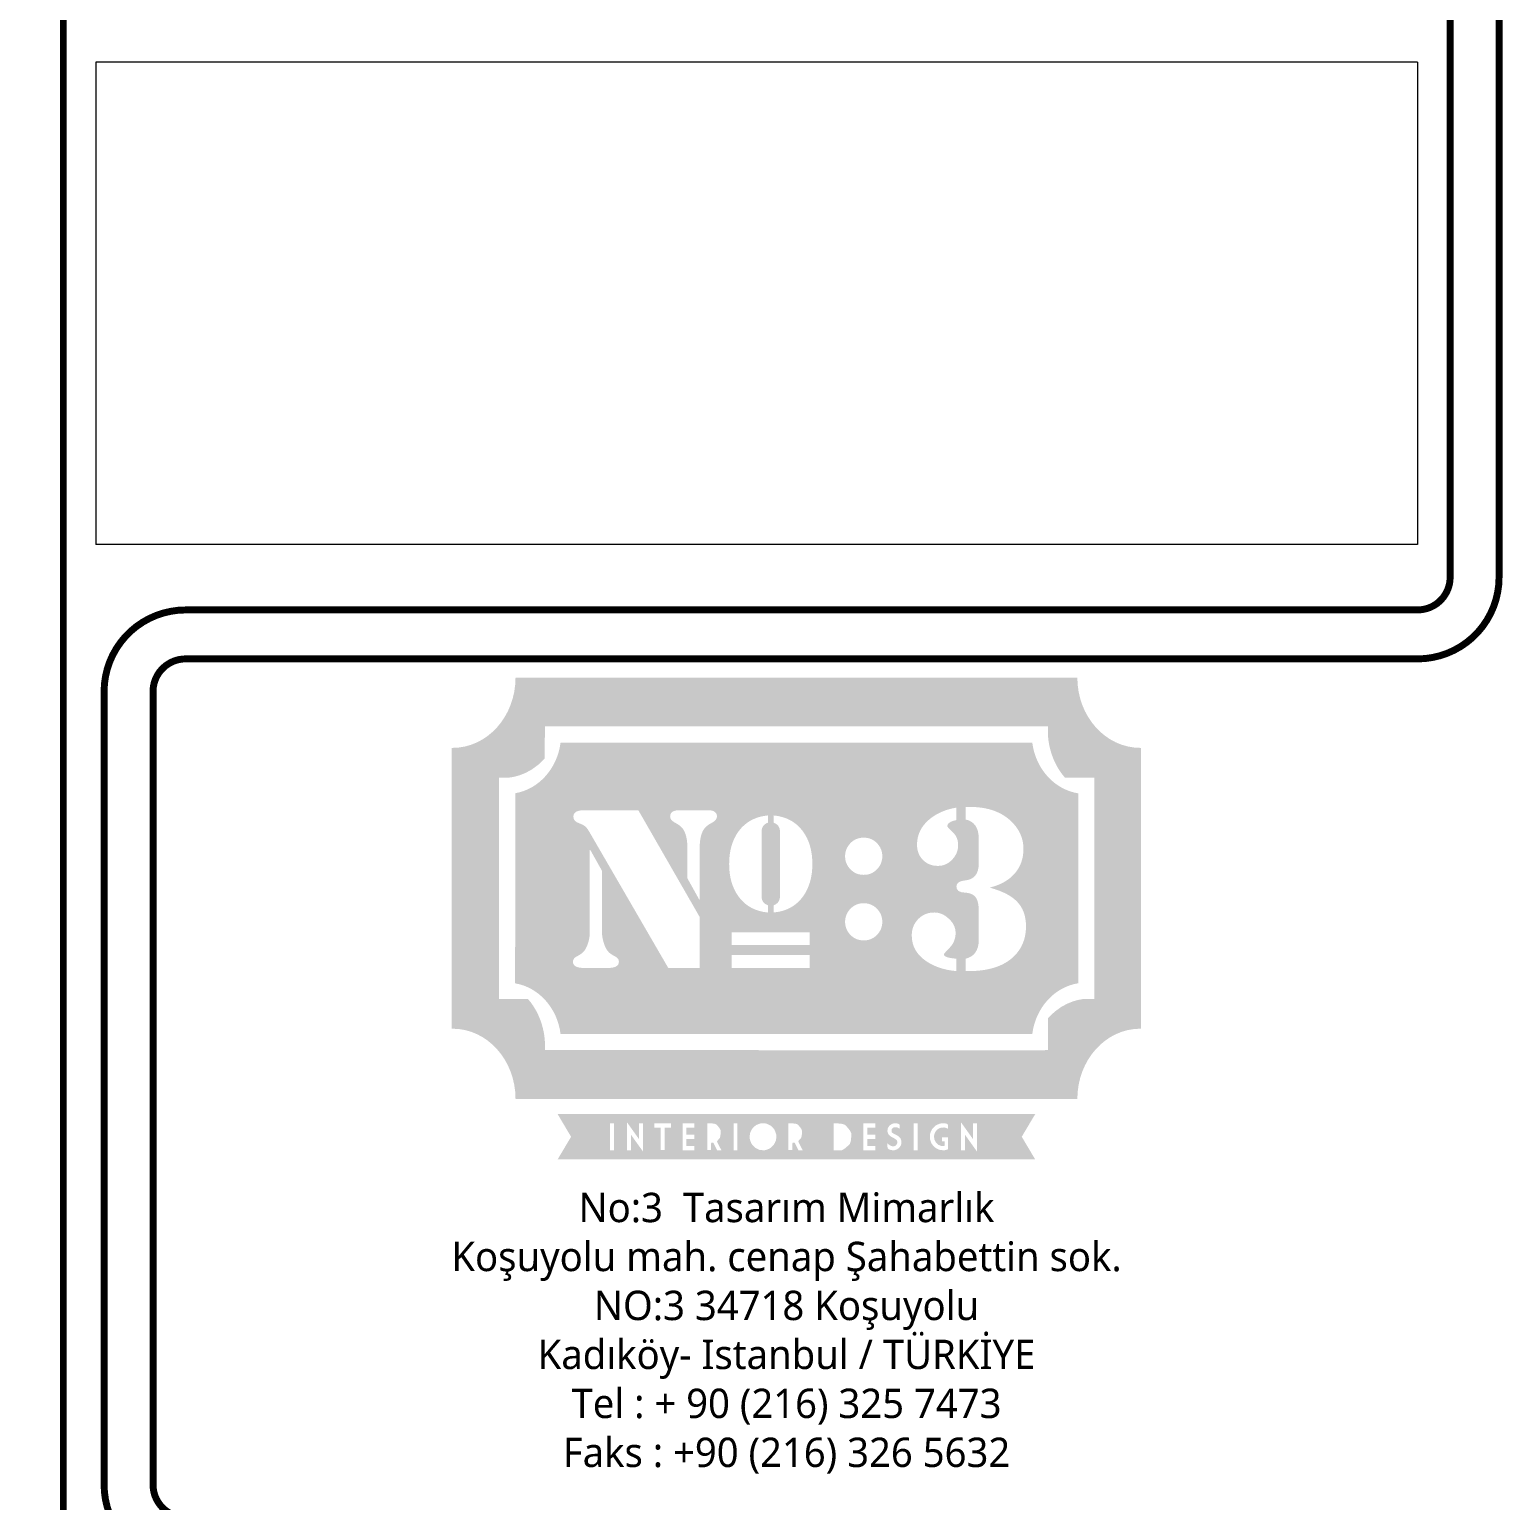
# Model space of a CAD drawing. Header units: millimetres. Extents: x 54215 to 67697, y 23496 to 56611.
# Drawn here: x 58105.5 to 58558.5, y 42384.9 to 42837.2 of the extents above; entities that cross this region are included whole.
import ezdxf

# ---------------------------------------------------------------- set-up
doc = ezdxf.new("R2010")
doc.units = ezdxf.units.MM
doc.layers.add('Layer 1', color=7, linetype='Continuous')
doc.layers.add('t_tarama', color=251, linetype='Continuous', lineweight=20)
doc.styles.get("Standard").update_dxf_attribs({"font": 'arial.ttf'})

msp = doc.modelspace()

# ---------------------------------------------------------------- hatches: boundary and pattern name
at = {"true_color": 0xe74a37}
h = msp.add_hatch(color=13, dxfattribs=at)
h.dxf.hatch_style = 1
edge = h.paths.add_edge_path()
edge.add_spline(control_points=[(58447.089, 42616.34), (58436.427, 42616.376), (58427.788, 42626.026), (58427.788, 42637.926), (58427.787, 42637.925), (58427.782, 42637.924), (58427.78, 42637.923), (58427.78, 42637.923), (58427.78, 42637.926), (58427.78, 42637.926), (58427.78, 42637.926), (58255.015, 42637.926), (58255.015, 42637.926), (58255.015, 42637.926), (58255.015, 42637.801), (58255.015, 42637.801), (58254.955, 42625.958), (58246.346, 42616.376), (58235.721, 42616.34), (58235.721, 42616.34), (58235.424, 42616.34), (58235.424, 42616.34), (58235.424, 42616.34), (58235.424, 42530.006), (58235.424, 42530.006), (58235.424, 42530.006), (58235.664, 42530.006), (58235.664, 42530.006), (58235.664, 42530.006), (58235.664, 42530.004), (58235.664, 42530.004), (58246.354, 42530.004), (58255.019, 42520.335), (58255.019, 42508.413), (58255.019, 42508.413), (58255.022, 42508.413), (58255.022, 42508.413), (58255.022, 42508.413), (58255.022, 42508.376), (58255.022, 42508.376), (58255.022, 42508.376), (58427.785, 42508.376), (58427.785, 42508.376), (58427.785, 42508.376), (58427.785, 42508.413), (58427.785, 42508.413), (58427.787, 42508.413), (58427.793, 42508.413), (58427.793, 42508.413), (58427.793, 42520.335), (58436.458, 42530.004), (58447.148, 42530.004), (58447.148, 42530.004), (58447.148, 42530.006), (58447.148, 42530.006), (58447.148, 42530.006), (58447.372, 42530.006), (58447.372, 42530.006), (58447.372, 42530.006), (58447.372, 42616.34), (58447.372, 42616.34), (58447.372, 42616.34), (58447.089, 42616.34), (58447.089, 42616.34)], knot_values=[0, 0, 0, 0, 1, 1, 1, 2, 2, 2, 3, 3, 3, 4, 4, 4, 5, 5, 5, 6, 6, 6, 7, 7, 7, 8, 8, 8, 9, 9, 9, 10, 10, 10, 11, 11, 11, 12, 12, 12, 13, 13, 13, 14, 14, 14, 15, 15, 15, 16, 16, 16, 17, 17, 17, 18, 18, 18, 19, 19, 19, 20, 20, 20, 21, 21, 21, 21], degree=3, periodic=0)
edge = h.paths.add_edge_path(flags=16)
edge.add_spline(control_points=[(58433.052, 42607.163), (58433.052, 42607.163), (58433.052, 42607.163), (58433.052, 42539.171), (58433.052, 42539.171), (58433.052, 42539.171), (58430.397, 42539.171), (58430.397, 42539.171), (58423.985, 42539.171), (58418.767, 42533.218), (58418.767, 42525.904), (58418.767, 42525.904), (58418.762, 42523.412), (58418.762, 42523.412), (58418.762, 42523.412), (58416.271, 42523.386), (58416.271, 42523.386), (58416.271, 42523.386), (58264.039, 42523.414), (58264.039, 42523.414), (58264.039, 42523.414), (58264.039, 42525.904), (58264.039, 42525.904), (58264.039, 42533.219), (58258.822, 42539.17), (58252.407, 42539.17), (58252.407, 42539.17), (58249.915, 42539.17), (58249.915, 42539.17), (58249.915, 42539.17), (58249.915, 42607.146), (58249.915, 42607.146), (58249.915, 42607.146), (58252.444, 42607.163), (58252.444, 42607.163), (58258.798, 42607.183), (58263.999, 42613.096), (58264.037, 42620.345), (58264.037, 42620.345), (58264.037, 42622.916), (58264.037, 42622.916), (58264.037, 42622.916), (58377.45, 42622.915), (58377.45, 42622.915), (58399.452, 42622.915), (58418.769, 42622.923), (58418.769, 42622.923), (58418.769, 42622.923), (58418.769, 42620.424), (58418.769, 42620.424), (58418.769, 42620.424), (58418.764, 42620.424), (58418.764, 42620.424), (58418.764, 42613.132), (58423.968, 42607.183), (58430.362, 42607.163), (58430.362, 42607.163), (58433.052, 42607.163)], knot_values=[0, 0, 0, 0, 1, 1, 1, 2, 2, 2, 3, 3, 3, 4, 4, 4, 5, 5, 5, 6, 6, 6, 7, 7, 7, 8, 8, 8, 9, 9, 9, 10, 10, 10, 11, 11, 11, 12, 12, 12, 13, 13, 13, 14, 14, 14, 15, 15, 15, 16, 16, 16, 17, 17, 17, 18, 18, 18, 19, 19, 19, 19], degree=3, periodic=0)
h = msp.add_hatch(color=13, dxfattribs=at)
h.dxf.hatch_style = 1
edge = h.paths.add_edge_path()
edge.add_spline(control_points=[(58428.071, 42573.167), (58428.071, 42587.763), (58428.071, 42602.36), (58428.071, 42602.36), (58420.749, 42603.495), (58414.944, 42609.893), (58413.937, 42617.933)], knot_values=[8, 8, 8, 8, 8.5, 8.5, 8.5, 9.5, 9.5, 9.5, 9.5], degree=3, periodic=0)
edge.add_spline(control_points=[(58413.937, 42617.933), (58413.937, 42617.933), (58268.863, 42617.933), (58268.863, 42617.933), (58267.859, 42609.969), (58262.144, 42603.615), (58254.941, 42602.393)], knot_values=[6, 6, 6, 6, 7, 7, 7, 8, 8, 8, 8], degree=3, periodic=0)
edge.add_spline(control_points=[(58254.941, 42602.393), (58254.941, 42602.393), (58254.9, 42543.947), (58254.9, 42543.947), (58262.145, 42542.745), (58267.87, 42536.386), (58268.867, 42528.395)], knot_values=[4, 4, 4, 4, 5, 5, 5, 6, 6, 6, 6], degree=3, periodic=0)
edge.add_spline(control_points=[(58268.867, 42528.395), (58268.867, 42528.395), (58413.781, 42528.369), (58413.781, 42528.369), (58413.781, 42528.369), (58413.781, 42528.369), (58413.781, 42528.369)], knot_values=[2.99999, 2.99999, 2.99999, 2.99999, 3.99999, 3.99999, 3.99999, 4, 4, 4, 4], degree=3, periodic=0)
edge.add_spline(control_points=[(58413.781, 42528.369), (58413.781, 42528.369), (58413.781, 42528.395), (58413.781, 42528.395), (58413.781, 42528.395), (58413.781, 42528.395), (58413.781, 42528.395)], knot_values=[1.99999, 1.99999, 1.99999, 1.99999, 2.99998, 2.99998, 2.99998, 2.99999, 2.99999, 2.99999, 2.99999], degree=3, periodic=0)
edge.add_spline(control_points=[(58413.781, 42528.395), (58413.781, 42528.395), (58413.94, 42528.395), (58413.94, 42528.395)], knot_values=[1.00001, 1.00001, 1.00001, 1.00001, 1.99999, 1.99999, 1.99999, 1.99999], degree=3, periodic=0)
edge.add_spline(control_points=[(58413.94, 42528.395), (58414.945, 42536.446), (58420.749, 42542.842), (58428.071, 42543.973)], knot_values=[0, 0, 0, 0, 1, 1, 1, 1], degree=3, periodic=0)
edge.add_spline(control_points=[(58428.071, 42543.973), (58428.071, 42543.973), (58428.071, 42558.57), (58428.071, 42573.167)], knot_values=[9.5, 9.5, 9.5, 9.5, 10, 10, 10, 10], degree=3, periodic=0)
edge = h.paths.add_edge_path(flags=16)
edge.add_spline(control_points=[(58358.012, 42587.042), (58359.107, 42588.176), (58360.466, 42588.737), (58362.09, 42588.737), (58363.713, 42588.737), (58365.071, 42588.176), (58366.167, 42587.042)], knot_values=[5, 5, 5, 5, 6, 6, 6, 7, 7, 7, 7], degree=3, periodic=0)
edge.add_spline(control_points=[(58366.167, 42587.042), (58367.263, 42585.915), (58367.81, 42584.573), (58367.81, 42583.015)], knot_values=[7, 7, 7, 7, 8, 8, 8, 8], degree=3, periodic=0)
edge.add_spline(control_points=[(58367.81, 42583.015), (58367.81, 42581.464), (58367.263, 42580.123), (58366.167, 42578.993)], knot_values=[0, 0, 0, 0, 1, 1, 1, 1], degree=3, periodic=0)
edge.add_spline(control_points=[(58366.167, 42578.993), (58365.071, 42577.863), (58363.713, 42577.299), (58362.09, 42577.299), (58360.466, 42577.299), (58359.107, 42577.863), (58358.012, 42578.993), (58356.918, 42580.123), (58356.368, 42581.464), (58356.368, 42583.015)], knot_values=[1, 1, 1, 1, 2, 2, 2, 3, 3, 3, 4, 4, 4, 4], degree=3, periodic=0)
edge.add_spline(control_points=[(58356.368, 42583.015), (58356.368, 42584.573), (58356.918, 42585.915), (58358.012, 42587.042)], knot_values=[4, 4, 4, 4, 5, 5, 5, 5], degree=3, periodic=0)
edge = h.paths.add_edge_path(flags=16)
edge.add_spline(control_points=[(58334.372, 42595.567), (58338.257, 42595.21), (58341.264, 42593.585), (58343.384, 42590.694)], knot_values=[5, 5, 5, 5, 6, 6, 6, 6], degree=3, periodic=0)
edge.add_spline(control_points=[(58343.384, 42590.694), (58345.332, 42588.036), (58346.304, 42584.685), (58346.304, 42580.645)], knot_values=[6, 6, 6, 6, 7, 7, 7, 7], degree=3, periodic=0)
edge.add_spline(control_points=[(58346.304, 42580.645), (58346.304, 42576.603), (58345.332, 42573.251), (58343.384, 42570.591)], knot_values=[7, 7, 7, 7, 8, 8, 8, 8], degree=3, periodic=0)
edge.add_spline(control_points=[(58343.384, 42570.591), (58341.264, 42567.7), (58338.257, 42566.078), (58334.372, 42565.718)], knot_values=[8, 8, 8, 8, 9, 9, 9, 9], degree=3, periodic=0)
edge.add_spline(control_points=[(58334.372, 42565.718), (58334.372, 42565.718), (58334.372, 42567.945), (58334.372, 42567.945)], knot_values=[0, 0, 0, 0, 1, 1, 1, 1], degree=3, periodic=0)
edge.add_spline(control_points=[(58334.372, 42567.945), (58335.676, 42568.406), (58336.328, 42569.324), (58336.328, 42570.707), (58336.328, 42570.707), (58336.328, 42590.578), (58336.328, 42590.578)], knot_values=[1, 1, 1, 1, 2, 2, 2, 3, 3, 3, 3], degree=3, periodic=0)
edge.add_spline(control_points=[(58336.328, 42590.578), (58336.328, 42591.962), (58335.676, 42592.882), (58334.372, 42593.343), (58334.372, 42593.343), (58334.372, 42595.567), (58334.372, 42595.567)], knot_values=[3, 3, 3, 3, 4, 4, 4, 5, 5, 5, 5], degree=3, periodic=0)
edge = h.paths.add_edge_path(flags=16)
edge.add_spline(control_points=[(58332.646, 42595.567), (58332.646, 42595.567), (58332.646, 42593.343), (58332.646, 42593.343)], knot_values=[0, 0, 0, 0, 1, 1, 1, 1], degree=3, periodic=0)
edge.add_spline(control_points=[(58332.646, 42593.343), (58331.34, 42592.882), (58330.689, 42591.962), (58330.689, 42590.578), (58330.689, 42590.578), (58330.689, 42570.707), (58330.689, 42570.707)], knot_values=[1, 1, 1, 1, 2, 2, 2, 3, 3, 3, 3], degree=3, periodic=0)
edge.add_spline(control_points=[(58330.689, 42570.707), (58330.689, 42569.324), (58331.34, 42568.406), (58332.646, 42567.945), (58332.646, 42567.945), (58332.646, 42565.718), (58332.646, 42565.718)], knot_values=[3, 3, 3, 3, 4, 4, 4, 5, 5, 5, 5], degree=3, periodic=0)
edge.add_spline(control_points=[(58332.646, 42565.718), (58328.755, 42566.078), (58325.751, 42567.7), (58323.628, 42570.591)], knot_values=[5, 5, 5, 5, 6, 6, 6, 6], degree=3, periodic=0)
edge.add_spline(control_points=[(58323.628, 42570.591), (58321.685, 42573.251), (58320.711, 42576.603), (58320.711, 42580.645)], knot_values=[6, 6, 6, 6, 7, 7, 7, 7], degree=3, periodic=0)
edge.add_spline(control_points=[(58320.711, 42580.645), (58320.711, 42584.685), (58321.685, 42588.036), (58323.628, 42590.694)], knot_values=[7, 7, 7, 7, 8, 8, 8, 8], degree=3, periodic=0)
edge.add_spline(control_points=[(58323.628, 42590.694), (58325.751, 42593.585), (58328.755, 42595.21), (58332.646, 42595.567)], knot_values=[8, 8, 8, 8, 9, 9, 9, 9], degree=3, periodic=0)
edge = h.paths.add_edge_path(flags=16)
edge.add_spline(control_points=[(58378.487, 42586.541), (58378.487, 42589.653), (58379.763, 42592.265), (58382.312, 42594.383)], knot_values=[8, 8, 8, 8, 9, 9, 9, 9], degree=3, periodic=0)
edge.add_spline(control_points=[(58382.312, 42594.383), (58384.56, 42596.242), (58387.301, 42597.432), (58390.543, 42597.947)], knot_values=[9, 9, 9, 9, 10, 10, 10, 10], degree=3, periodic=0)
edge.add_spline(control_points=[(58390.543, 42597.947), (58390.543, 42597.947), (58390.543, 42594.125), (58390.543, 42594.125)], knot_values=[0, 0, 0, 0, 1, 1, 1, 1], degree=3, periodic=0)
edge.add_spline(control_points=[(58390.543, 42594.125), (58388.728, 42593.776), (58387.822, 42593.151), (58387.822, 42592.243)], knot_values=[1, 1, 1, 1, 2, 2, 2, 2], degree=3, periodic=0)
edge.add_spline(control_points=[(58387.822, 42592.243), (58387.822, 42592.03), (58388.36, 42591.424), (58389.442, 42590.43)], knot_values=[2, 2, 2, 2, 3, 3, 3, 3], degree=3, periodic=0)
edge.add_spline(control_points=[(58389.442, 42590.43), (58390.566, 42589.436), (58391.129, 42588.096), (58391.129, 42586.408)], knot_values=[3, 3, 3, 3, 4, 4, 4, 4], degree=3, periodic=0)
edge.add_spline(control_points=[(58391.129, 42586.408), (58391.129, 42584.723), (58390.5, 42583.235), (58389.247, 42581.936)], knot_values=[4, 4, 4, 4, 5, 5, 5, 5], degree=3, periodic=0)
edge.add_spline(control_points=[(58389.247, 42581.936), (58388.041, 42580.684), (58386.591, 42580.056), (58384.902, 42580.056)], knot_values=[5, 5, 5, 5, 6, 6, 6, 6], degree=3, periodic=0)
edge.add_spline(control_points=[(58384.902, 42580.056), (58383.044, 42580.056), (58381.511, 42580.664), (58380.304, 42581.87)], knot_values=[6, 6, 6, 6, 7, 7, 7, 7], degree=3, periodic=0)
edge.add_spline(control_points=[(58380.304, 42581.87), (58379.093, 42583.125), (58378.487, 42584.682), (58378.487, 42586.541)], knot_values=[7, 7, 7, 7, 8, 8, 8, 8], degree=3, periodic=0)
edge = h.paths.add_edge_path(flags=16)
edge.add_spline(control_points=[(58358.012, 42566.881), (58359.107, 42568.014), (58360.466, 42568.576), (58362.09, 42568.576), (58363.713, 42568.576), (58365.071, 42568.014), (58366.167, 42566.881)], knot_values=[5, 5, 5, 5, 6, 6, 6, 7, 7, 7, 7], degree=3, periodic=0)
edge.add_spline(control_points=[(58366.167, 42566.881), (58367.263, 42565.753), (58367.81, 42564.412), (58367.81, 42562.857)], knot_values=[7, 7, 7, 7, 8, 8, 8, 8], degree=3, periodic=0)
edge.add_spline(control_points=[(58367.81, 42562.857), (58367.81, 42561.305), (58367.263, 42559.964), (58366.167, 42558.834)], knot_values=[0, 0, 0, 0, 1, 1, 1, 1], degree=3, periodic=0)
edge.add_spline(control_points=[(58366.167, 42558.834), (58365.071, 42557.707), (58363.713, 42557.141), (58362.09, 42557.141), (58360.466, 42557.141), (58359.107, 42557.707), (58358.012, 42558.834)], knot_values=[1, 1, 1, 1, 2, 2, 2, 3, 3, 3, 3], degree=3, periodic=0)
edge.add_spline(control_points=[(58358.012, 42558.834), (58356.918, 42559.964), (58356.368, 42561.305), (58356.368, 42562.857)], knot_values=[3, 3, 3, 3, 4, 4, 4, 4], degree=3, periodic=0)
edge.add_spline(control_points=[(58356.368, 42562.857), (58356.368, 42564.412), (58356.918, 42565.753), (58358.012, 42566.881)], knot_values=[4, 4, 4, 4, 5, 5, 5, 5], degree=3, periodic=0)
edge = h.paths.add_edge_path(flags=16)
edge.add_spline(control_points=[(58393.463, 42598.144), (58399.294, 42598.403), (58403.874, 42597.022), (58407.202, 42593.996)], knot_values=[16, 16, 16, 16, 17, 17, 17, 17], degree=3, periodic=0)
edge.add_spline(control_points=[(58407.202, 42593.996), (58409.883, 42591.531), (58411.221, 42588.635), (58411.221, 42585.306)], knot_values=[17, 17, 17, 17, 18, 18, 18, 18], degree=3, periodic=0)
edge.add_spline(control_points=[(58411.221, 42585.306), (58411.221, 42582.241), (58410.276, 42579.648), (58408.372, 42577.528)], knot_values=[18, 18, 18, 18, 19, 19, 19, 19], degree=3, periodic=0)
edge.add_spline(control_points=[(58408.372, 42577.528), (58406.596, 42575.584), (58404.158, 42574.222), (58401.046, 42573.444)], knot_values=[19, 19, 19, 19, 20, 20, 20, 20], degree=3, periodic=0)
edge.add_spline(control_points=[(58401.046, 42573.444), (58401.046, 42573.444), (58401.046, 42573.316), (58401.046, 42573.316)], knot_values=[0.00001, 0.00001, 0.00001, 0.00001, 1, 1, 1, 1], degree=3, periodic=0)
edge.add_spline(control_points=[(58401.046, 42573.316), (58404.76, 42572.279), (58407.462, 42570.897), (58409.147, 42569.168)], knot_values=[1, 1, 1, 1, 2, 2, 2, 2], degree=3, periodic=0)
edge.add_spline(control_points=[(58409.147, 42569.168), (58411.048, 42567.266), (58412.001, 42564.694), (58412.001, 42561.453)], knot_values=[2, 2, 2, 2, 3, 3, 3, 3], degree=3, periodic=0)
edge.add_spline(control_points=[(58412.001, 42561.453), (58412.001, 42557.739), (58410.769, 42554.667), (58408.305, 42552.25)], knot_values=[3, 3, 3, 3, 4, 4, 4, 4], degree=3, periodic=0)
edge.add_spline(control_points=[(58408.305, 42552.25), (58405.064, 42549.093), (58400.114, 42547.582), (58393.463, 42547.713), (58393.463, 42547.713), (58393.463, 42551.537), (58393.463, 42551.537)], knot_values=[4, 4, 4, 4, 5, 5, 5, 6, 6, 6, 6], degree=3, periodic=0)
edge.add_spline(control_points=[(58393.463, 42551.537), (58396.141, 42552.186), (58397.48, 42554.133), (58397.48, 42557.368), (58397.48, 42557.368), (58397.48, 42566.057), (58397.48, 42566.057)], knot_values=[6, 6, 6, 6, 7, 7, 7, 8, 8, 8, 8], degree=3, periodic=0)
edge.add_spline(control_points=[(58397.48, 42566.057), (58397.48, 42567.825), (58397.241, 42569.144), (58396.766, 42570.008)], knot_values=[8, 8, 8, 8, 9, 9, 9, 9], degree=3, periodic=0)
edge.add_spline(control_points=[(58396.766, 42570.008), (58396.162, 42571.134), (58394.974, 42571.737), (58393.205, 42571.828)], knot_values=[9, 9, 9, 9, 10, 10, 10, 10], degree=3, periodic=0)
edge.add_spline(control_points=[(58393.205, 42571.828), (58391.473, 42571.913), (58390.608, 42572.516), (58390.608, 42573.639)], knot_values=[10, 10, 10, 10, 11, 11, 11, 11], degree=3, periodic=0)
edge.add_spline(control_points=[(58390.608, 42573.639), (58390.608, 42574.763), (58391.495, 42575.413), (58393.267, 42575.584)], knot_values=[11, 11, 11, 11, 12, 12, 12, 12], degree=3, periodic=0)
edge.add_spline(control_points=[(58393.267, 42575.584), (58396.076, 42575.846), (58397.48, 42577.594), (58397.48, 42580.835), (58397.48, 42580.835), (58397.48, 42588.357), (58397.48, 42588.357)], knot_values=[12, 12, 12, 12, 13, 13, 13, 14, 14, 14, 14], degree=3, periodic=0)
edge.add_spline(control_points=[(58397.48, 42588.357), (58397.48, 42591.726), (58396.141, 42593.715), (58393.463, 42594.316), (58393.463, 42594.316), (58393.463, 42598.144), (58393.463, 42598.144)], knot_values=[14, 14, 14, 14, 15, 15, 15, 16, 16, 16, 16], degree=3, periodic=0)
edge = h.paths.add_edge_path(flags=16)
edge.add_spline(control_points=[(58316.957, 42595.224), (58316.957, 42594.534), (58316.502, 42593.931), (58315.595, 42593.411)], knot_values=[7, 7, 7, 7, 8, 8, 8, 8], degree=3, periodic=0)
edge.add_spline(control_points=[(58315.595, 42593.411), (58314.341, 42592.761), (58313.478, 42592.094), (58313.001, 42591.402)], knot_values=[8, 8, 8, 8, 9, 9, 9, 9], degree=3, periodic=0)
edge.add_spline(control_points=[(58313.001, 42591.402), (58312.093, 42590.106), (58311.638, 42588.12), (58311.638, 42585.436), (58311.638, 42585.436), (58311.638, 42583.221), (58311.638, 42580.452)], knot_values=[9, 9, 9, 9, 10, 10, 10, 10.3750225, 10.3750225, 10.3750225, 10.3750225], degree=3, periodic=0)
edge.add_spline(control_points=[(58311.638, 42580.452), (58311.638, 42577.683), (58311.638, 42574.36), (58311.638, 42572.145)], knot_values=[10.3750225, 10.3750225, 10.3750225, 10.3750225, 10.750015, 10.750015, 10.750015, 10.750015], degree=3, periodic=0)
edge.add_spline(control_points=[(58311.638, 42572.145), (58311.638, 42571.591), (58311.638, 42571.107), (58311.638, 42570.717)], knot_values=[10.750015, 10.750015, 10.750015, 10.750015, 10.8437631, 10.8437631, 10.8437631, 10.8437631], degree=3, periodic=0)
edge.add_spline(control_points=[(58311.638, 42570.717), (58311.638, 42570.328), (58311.638, 42570.034), (58311.638, 42569.861)], knot_values=[10.8437631, 10.8437631, 10.8437631, 10.8437631, 10.9375113, 10.9375113, 10.9375113, 10.9375113], degree=3, periodic=0)
edge.add_spline(control_points=[(58311.638, 42569.861), (58311.638, 42569.818), (58311.638, 42569.782), (58311.638, 42569.754)], knot_values=[10.9375113, 10.9375113, 10.9375113, 10.9375113, 10.9609483, 10.9609483, 10.9609483, 10.9609483], degree=3, periodic=0)
edge.add_spline(control_points=[(58311.638, 42569.754), (58311.638, 42569.727), (58311.638, 42569.707), (58311.638, 42569.695)], knot_values=[10.9609483, 10.9609483, 10.9609483, 10.9609483, 10.9843853, 10.9843853, 10.9843853, 10.9843853], degree=3, periodic=0)
edge.add_spline(control_points=[(58311.638, 42569.695), (58311.638, 42569.693), (58311.638, 42569.69), (58311.638, 42569.688)], knot_values=[10.9843853, 10.9843853, 10.9843853, 10.9843853, 10.9902446, 10.9902446, 10.9902446, 10.9902446], degree=3, periodic=0)
edge.add_spline(control_points=[(58311.638, 42569.688), (58311.638, 42569.687), (58311.638, 42569.685), (58311.638, 42569.685)], knot_values=[10.9902446, 10.9902446, 10.9902446, 10.9902446, 10.9961038, 10.9961038, 10.9961038, 10.9961038], degree=3, periodic=0)
edge.add_spline(control_points=[(58311.638, 42569.685), (58311.638, 42569.685), (58311.638, 42569.684), (58311.638, 42569.684)], knot_values=[10.9961038, 10.9961038, 10.9961038, 10.9961038, 10.9975686, 10.9975686, 10.9975686, 10.9975686], degree=3, periodic=0)
edge.add_spline(control_points=[(58311.638, 42569.684), (58311.638, 42569.684), (58311.638, 42569.684), (58311.638, 42569.684)], knot_values=[10.9975686, 10.9975686, 10.9975686, 10.9975686, 10.9990335, 10.9990335, 10.9990335, 10.9990335], degree=3, periodic=0)
edge.add_spline(control_points=[(58311.638, 42569.684), (58311.638, 42569.684), (58311.638, 42569.684), (58311.638, 42569.684)], knot_values=[10.9990335, 10.9990335, 10.9990335, 10.9990335, 10.9993997, 10.9993997, 10.9993997, 10.9993997], degree=3, periodic=0)
edge.add_spline(control_points=[(58311.638, 42569.684), (58311.638, 42569.684), (58311.638, 42569.684), (58311.638, 42569.684)], knot_values=[10.9993997, 10.9993997, 10.9993997, 10.9993997, 10.9997659, 10.9997659, 10.9997659, 10.9997659], degree=3, periodic=0)
edge.add_spline(control_points=[(58311.638, 42569.684), (58311.638, 42569.684), (58311.638, 42569.684), (58311.638, 42569.684), (58311.638, 42569.684), (58311.638, 42569.684), (58311.638, 42569.684)], knot_values=[10.9997659, 10.9997659, 10.9997659, 10.9997659, 11, 11, 11, 11.0048927, 11.0048927, 11.0048927, 11.0048927], degree=3, periodic=0)
edge.add_spline(control_points=[(58311.471, 42569.758), (58311.431, 42569.83), (58311.363, 42569.952), (58311.274, 42570.114)], knot_values=[12.0624887, 12.0624887, 12.0624887, 12.0624887, 12.1562369, 12.1562369, 12.1562369, 12.1562369], degree=3, periodic=0)
edge.add_spline(control_points=[(58311.274, 42570.114), (58311.184, 42570.276), (58311.072, 42570.477), (58310.944, 42570.707)], knot_values=[12.1562369, 12.1562369, 12.1562369, 12.1562369, 12.249985, 12.249985, 12.249985, 12.249985], degree=3, periodic=0)
edge.add_spline(control_points=[(58310.944, 42570.707), (58310.434, 42571.628), (58309.668, 42573.01), (58309.029, 42574.161)], knot_values=[12.249985, 12.249985, 12.249985, 12.249985, 12.6249775, 12.6249775, 12.6249775, 12.6249775], degree=3, periodic=0)
edge.add_spline(control_points=[(58309.029, 42574.161), (58308.391, 42575.313), (58307.88, 42576.234), (58307.88, 42576.234), (58307.88, 42576.234), (58307.88, 42585.436), (58307.88, 42585.436)], knot_values=[12.6249775, 12.6249775, 12.6249775, 12.6249775, 13, 13, 13, 14, 14, 14, 14], degree=3, periodic=0)
edge.add_spline(control_points=[(58307.88, 42585.436), (58307.88, 42588.12), (58307.426, 42590.106), (58306.52, 42591.402)], knot_values=[1, 1, 1, 1, 2, 2, 2, 2], degree=3, periodic=0)
edge.add_spline(control_points=[(58306.52, 42591.402), (58306.044, 42592.094), (58305.181, 42592.761), (58303.928, 42593.411)], knot_values=[2, 2, 2, 2, 3, 3, 3, 3], degree=3, periodic=0)
edge.add_spline(control_points=[(58303.928, 42593.411), (58303.018, 42593.931), (58302.565, 42594.534), (58302.565, 42595.224)], knot_values=[3, 3, 3, 3, 4, 4, 4, 4], degree=3, periodic=0)
edge.add_spline(control_points=[(58302.565, 42595.224), (58302.565, 42596.522), (58303.496, 42597.172), (58305.352, 42597.172), (58305.352, 42597.172), (58314.169, 42597.172), (58314.169, 42597.172)], knot_values=[4, 4, 4, 4, 5, 5, 5, 6, 6, 6, 6], degree=3, periodic=0)
edge.add_spline(control_points=[(58314.169, 42597.172), (58316.027, 42597.172), (58316.957, 42596.522), (58316.957, 42595.224)], knot_values=[6, 6, 6, 6, 7, 7, 7, 7], degree=3, periodic=0)
h.paths.add_polyline_path([(58345.502, 42559.658), (58345.502, 42555.716), (58321.511, 42555.716), (58321.511, 42559.658)], flags=16)
edge = h.paths.add_edge_path(flags=16)
edge.add_spline(control_points=[(58378.811, 42563.659), (58380.109, 42565.04), (58381.77, 42565.731), (58383.803, 42565.731)], knot_values=[4, 4, 4, 4, 5, 5, 5, 5], degree=3, periodic=0)
edge.add_spline(control_points=[(58383.803, 42565.731), (58385.444, 42565.731), (58386.933, 42565.083), (58388.276, 42563.79)], knot_values=[5, 5, 5, 5, 6, 6, 6, 6], degree=3, periodic=0)
edge.add_spline(control_points=[(58388.276, 42563.79), (58389.661, 42562.533), (58390.347, 42561.085), (58390.347, 42559.446)], knot_values=[6, 6, 6, 6, 7, 7, 7, 7], degree=3, periodic=0)
edge.add_spline(control_points=[(58390.347, 42559.446), (58390.347, 42557.674), (58389.744, 42556.16), (58388.535, 42554.905)], knot_values=[7, 7, 7, 7, 8, 8, 8, 8], degree=3, periodic=0)
edge.add_spline(control_points=[(58388.535, 42554.905), (58387.322, 42553.652), (58386.72, 42552.982), (58386.72, 42552.897)], knot_values=[8, 8, 8, 8, 9, 9, 9, 9], degree=3, periodic=0)
edge.add_spline(control_points=[(58386.72, 42552.897), (58386.72, 42552.164), (58387.994, 42551.708), (58390.543, 42551.537)], knot_values=[9, 9, 9, 9, 10, 10, 10, 10], degree=3, periodic=0)
edge.add_spline(control_points=[(58390.543, 42551.537), (58390.543, 42551.537), (58390.543, 42547.713), (58390.543, 42547.713)], knot_values=[0, 0, 0, 0, 1, 1, 1, 1], degree=3, periodic=0)
edge.add_spline(control_points=[(58390.543, 42547.713), (58387.003, 42548.017), (58383.952, 42549.006), (58381.405, 42550.693)], knot_values=[1, 1, 1, 1, 2, 2, 2, 2], degree=3, periodic=0)
edge.add_spline(control_points=[(58381.405, 42550.693), (58378.378, 42552.726), (58376.866, 42555.381), (58376.866, 42558.668)], knot_values=[2, 2, 2, 2, 3, 3, 3, 3], degree=3, periodic=0)
edge.add_spline(control_points=[(58376.866, 42558.668), (58376.866, 42560.658), (58377.517, 42562.317), (58378.811, 42563.659)], knot_values=[3, 3, 3, 3, 4, 4, 4, 4], degree=3, periodic=0)
h.paths.add_polyline_path([(58345.502, 42552.628), (58345.502, 42548.684), (58321.511, 42548.684), (58321.511, 42552.628)], flags=16)
edge = h.paths.add_edge_path(flags=16)
edge.add_spline(control_points=[(58302.208, 42580.77), (58306.923, 42572.57), (58311.638, 42564.369), (58311.638, 42564.369), (58311.638, 42564.369), (58311.638, 42560.448), (58311.638, 42556.527)], knot_values=[0.5, 0.5, 0.5, 0.5, 1, 1, 1, 1.5, 1.5, 1.5, 1.5], degree=3, periodic=0)
edge.add_spline(control_points=[(58311.638, 42556.527), (58311.638, 42552.605), (58311.638, 42548.684), (58311.638, 42548.684), (58311.638, 42548.684), (58309.225, 42548.684), (58306.811, 42548.684)], knot_values=[1.5, 1.5, 1.5, 1.5, 2, 2, 2, 2.5, 2.5, 2.5, 2.5], degree=3, periodic=0)
edge.add_spline(control_points=[(58306.811, 42548.684), (58304.398, 42548.684), (58301.985, 42548.684), (58301.985, 42548.684), (58301.985, 42548.684), (58278.258, 42589.585), (58278.258, 42589.585)], knot_values=[2.5, 2.5, 2.5, 2.5, 3, 3, 3, 4, 4, 4, 4], degree=3, periodic=0)
edge.add_spline(control_points=[(58278.258, 42589.585), (58277.567, 42590.797), (58277.111, 42591.512), (58276.897, 42591.726)], knot_values=[4, 4, 4, 4, 5, 5, 5, 5], degree=3, periodic=0)
edge.add_spline(control_points=[(58276.897, 42591.726), (58276.421, 42592.329), (58275.706, 42592.783), (58274.756, 42593.086)], knot_values=[5, 5, 5, 5, 6, 6, 6, 6], degree=3, periodic=0)
edge.add_spline(control_points=[(58274.756, 42593.086), (58273.46, 42593.517), (58272.809, 42594.21), (58272.809, 42595.163)], knot_values=[6, 6, 6, 6, 7, 7, 7, 7], degree=3, periodic=0)
edge.add_spline(control_points=[(58272.809, 42595.163), (58272.809, 42596.5), (58273.916, 42597.172), (58276.12, 42597.172), (58276.12, 42597.172), (58280.284, 42597.172), (58284.449, 42597.172)], knot_values=[7, 7, 7, 7, 8, 8, 8, 8.5, 8.5, 8.5, 8.5], degree=3, periodic=0)
edge.add_spline(control_points=[(58284.449, 42597.172), (58288.613, 42597.172), (58292.778, 42597.172), (58292.778, 42597.172), (58292.778, 42597.172), (58297.493, 42588.971), (58302.208, 42580.77)], knot_values=[8.5, 8.5, 8.5, 8.5, 9, 9, 9, 9.5, 9.5, 9.5, 9.5], degree=3, periodic=0)
edge = h.paths.add_edge_path(flags=16)
edge.add_spline(control_points=[(58279.812, 42581.744), (58280.719, 42580.124), (58281.626, 42578.504), (58281.626, 42578.504), (58281.626, 42578.504), (58281.626, 42558.926), (58281.626, 42558.926)], knot_values=[2.5, 2.5, 2.5, 2.5, 3, 3, 3, 4, 4, 4, 4], degree=3, periodic=0)
edge.add_spline(control_points=[(58281.626, 42558.926), (58281.931, 42556.59), (58282.536, 42554.884), (58283.442, 42553.806)], knot_values=[4, 4, 4, 4, 5, 5, 5, 5], degree=3, periodic=0)
edge.add_spline(control_points=[(58283.442, 42553.806), (58283.832, 42553.289), (58284.588, 42552.748), (58285.71, 42552.186)], knot_values=[5, 5, 5, 5, 6, 6, 6, 6], degree=3, periodic=0)
edge.add_spline(control_points=[(58285.71, 42552.186), (58286.448, 42551.797), (58286.812, 42551.252), (58286.812, 42550.566)], knot_values=[6, 6, 6, 6, 7, 7, 7, 7], degree=3, periodic=0)
edge.add_spline(control_points=[(58286.812, 42550.566), (58286.812, 42549.313), (58285.691, 42548.684), (58283.442, 42548.684), (58283.442, 42548.684), (58276.053, 42548.684), (58276.053, 42548.684)], knot_values=[7, 7, 7, 7, 8, 8, 8, 9, 9, 9, 9], degree=3, periodic=0)
edge.add_spline(control_points=[(58276.053, 42548.684), (58273.805, 42548.684), (58272.683, 42549.313), (58272.683, 42550.566)], knot_values=[9, 9, 9, 9, 10, 10, 10, 10], degree=3, periodic=0)
edge.add_spline(control_points=[(58272.683, 42550.566), (58272.683, 42551.252), (58273.051, 42551.797), (58273.784, 42552.186)], knot_values=[10, 10, 10, 10, 11, 11, 11, 11], degree=3, periodic=0)
edge.add_spline(control_points=[(58273.784, 42552.186), (58274.908, 42552.748), (58275.662, 42553.289), (58276.053, 42553.806)], knot_values=[11, 11, 11, 11, 12, 12, 12, 12], degree=3, periodic=0)
edge.add_spline(control_points=[(58276.053, 42553.806), (58276.962, 42554.884), (58277.567, 42556.59), (58277.868, 42558.926)], knot_values=[12, 12, 12, 12, 13, 13, 13, 13], degree=3, periodic=0)
edge.add_spline(control_points=[(58277.868, 42558.926), (58277.868, 42558.926), (58277.868, 42565.44), (58277.868, 42571.955)], knot_values=[0, 0, 0, 0, 0.5, 0.5, 0.5, 0.5], degree=3, periodic=0)
edge.add_spline(control_points=[(58277.868, 42571.955), (58277.868, 42578.47), (58277.868, 42584.984), (58277.868, 42584.984)], knot_values=[0.5, 0.5, 0.5, 0.5, 1, 1, 1, 1], degree=3, periodic=0)
edge.add_spline(control_points=[(58277.868, 42584.984), (58277.868, 42584.984), (58277.998, 42584.984), (58277.998, 42584.984)], knot_values=[1.00001, 1.00001, 1.00001, 1.00001, 1.99999, 1.99999, 1.99999, 1.99999], degree=3, periodic=0)
edge.add_spline(control_points=[(58277.998, 42584.984), (58277.998, 42584.984), (58277.998, 42584.984), (58277.998, 42584.984), (58277.998, 42584.984), (58278.905, 42583.364), (58279.812, 42581.744)], knot_values=[1.99999, 1.99999, 1.99999, 1.99999, 2.25, 2.25, 2.25, 2.5, 2.5, 2.5, 2.5], degree=3, periodic=0)
at = {"layer": 'Layer 1', "true_color": 0xe74a37}
h = msp.add_hatch(color=13, dxfattribs=at)
h.dxf.hatch_style = 2
h.paths.add_polyline_path([(58387.1, 42503.732), (58295.694, 42503.732), (58267.971, 42503.732), (58272.1, 42496.779), (58267.971, 42489.824), (58295.694, 42489.824), (58387.1, 42489.824), (58414.824, 42489.824), (58410.694, 42496.779), (58414.824, 42503.732)])
h.paths.add_polyline_path([(58285.297, 42492.647), (58284.087, 42492.647), (58284.087, 42500.861), (58285.297, 42500.861)])
h.paths.add_polyline_path([(58294.186, 42492.286), (58290.499, 42497.44), (58290.499, 42492.647), (58289.29, 42492.647), (58289.29, 42501.241), (58292.977, 42496.074), (58292.977, 42500.906), (58294.186, 42500.906)])
h.paths.add_polyline_path([(58302.87, 42499.611), (58300.883, 42499.611), (58300.883, 42492.693), (58299.673, 42492.693), (58299.673, 42499.611), (58297.687, 42499.611), (58297.687, 42500.906), (58302.87, 42500.906)])
h.paths.add_polyline_path([(58310.052, 42499.611), (58307.585, 42499.611), (58307.585, 42497.379), (58310.052, 42497.379), (58310.052, 42496.129), (58307.585, 42496.129), (58307.585, 42493.898), (58310.052, 42493.898), (58310.052, 42492.647), (58306.37, 42492.647), (58306.37, 42500.861), (58310.052, 42500.861)])
edge = h.paths.add_edge_path()
edge.add_spline(control_points=[(58317.834, 42496.381), (58317.834, 42496.381), (58317.834, 42496.381), (58317.305, 42495.799), (58317.171, 42495.655), (58317.034, 42495.528), (58316.889, 42495.421), (58316.889, 42495.421), (58318.331, 42492.636), (58318.331, 42492.636), (58318.331, 42492.636), (58317.035, 42492.636), (58317.035, 42492.636), (58317.035, 42492.636), (58315.838, 42494.969), (58315.838, 42494.969), (58315.688, 42494.943), (58315.538, 42494.93), (58315.383, 42494.93), (58315.312, 42494.93), (58315.241, 42494.934), (58315.167, 42494.94), (58315.167, 42494.94), (58315.167, 42492.659), (58315.167, 42492.659), (58315.167, 42492.659), (58313.959, 42492.659), (58313.959, 42492.659), (58313.959, 42492.659), (58313.959, 42500.872), (58313.959, 42500.872), (58313.959, 42500.872), (58315.167, 42500.872), (58315.167, 42500.872), (58315.167, 42500.872), (58315.167, 42500.867), (58315.167, 42500.867), (58315.241, 42500.871), (58315.312, 42500.872), (58315.383, 42500.872), (58316.134, 42500.872), (58316.776, 42500.582), (58317.305, 42500.002), (58317.834, 42499.421), (58318.098, 42498.722), (58318.098, 42497.905), (58318.098, 42497.083), (58317.834, 42496.381)], knot_values=[0, 0, 0, 0, 0.00005, 0.0001, 1, 1, 1, 2, 2, 2, 3, 3, 3, 4, 4, 4, 5, 5, 5, 6, 6, 6, 7, 7, 7, 8, 8, 8, 9, 9, 9, 10, 10, 10, 11, 11, 11, 12, 12, 12, 13, 13, 13, 14, 14, 14, 15, 15, 15, 15], degree=3, periodic=0)
h.paths.add_polyline_path([(58323.268, 42492.647), (58322.058, 42492.647), (58322.058, 42500.906), (58323.268, 42500.906)])
edge = h.paths.add_edge_path()
edge.add_spline(control_points=[(58333.638, 42500.084), (58333.638, 42500.084), (58333.638, 42500.084), (58334.007, 42499.713), (58334.379, 42499.34), (58334.67, 42498.901), (58334.885, 42498.393), (58335.099, 42497.884), (58335.207, 42497.345), (58335.207, 42496.776), (58335.207, 42496.204), (58335.099, 42495.667), (58334.885, 42495.168), (58334.67, 42494.667), (58334.379, 42494.23), (58334.007, 42493.859), (58333.638, 42493.487), (58333.204, 42493.192), (58332.712, 42492.975), (58332.219, 42492.756), (58331.689, 42492.647), (58331.125, 42492.647), (58330.556, 42492.647), (58330.025, 42492.756), (58329.533, 42492.975), (58329.04, 42493.192), (58328.607, 42493.487), (58328.237, 42493.859), (58327.866, 42494.23), (58327.574, 42494.667), (58327.36, 42495.168), (58327.146, 42495.667), (58327.039, 42496.204), (58327.039, 42496.776), (58327.039, 42497.345), (58327.146, 42497.884), (58327.36, 42498.393), (58327.574, 42498.901), (58327.866, 42499.34), (58328.237, 42499.713), (58328.607, 42500.084), (58329.04, 42500.378), (58329.533, 42500.593), (58330.025, 42500.809), (58330.556, 42500.918), (58331.125, 42500.918), (58331.689, 42500.918), (58332.219, 42500.809), (58332.712, 42500.593), (58333.204, 42500.378), (58333.638, 42500.084)], knot_values=[0, 0, 0, 0, 0.00005, 0.0001, 1, 1, 1, 2, 2, 2, 3, 3, 3, 4, 4, 4, 5, 5, 5, 6, 6, 6, 7, 7, 7, 8, 8, 8, 9, 9, 9, 10, 10, 10, 11, 11, 11, 12, 12, 12, 13, 13, 13, 14, 14, 14, 15, 15, 15, 16, 16, 16, 16], degree=3, periodic=0)
edge = h.paths.add_edge_path()
edge.add_spline(control_points=[(58342.838, 42496.381), (58342.838, 42496.381), (58342.838, 42496.381), (58342.309, 42495.799), (58342.176, 42495.655), (58342.036, 42495.528), (58341.894, 42495.421), (58341.894, 42495.421), (58343.334, 42492.636), (58343.334, 42492.636), (58343.334, 42492.636), (58342.04, 42492.636), (58342.04, 42492.636), (58342.04, 42492.636), (58340.841, 42494.969), (58340.841, 42494.969), (58340.693, 42494.943), (58340.541, 42494.93), (58340.387, 42494.93), (58340.316, 42494.93), (58340.243, 42494.934), (58340.171, 42494.94), (58340.171, 42494.94), (58340.171, 42492.659), (58340.171, 42492.659), (58340.171, 42492.659), (58338.961, 42492.659), (58338.961, 42492.659), (58338.961, 42492.659), (58338.961, 42500.872), (58338.961, 42500.872), (58338.961, 42500.872), (58340.171, 42500.872), (58340.171, 42500.872), (58340.171, 42500.872), (58340.171, 42500.867), (58340.171, 42500.867), (58340.243, 42500.871), (58340.316, 42500.872), (58340.387, 42500.872), (58341.14, 42500.872), (58341.78, 42500.582), (58342.309, 42500.002), (58342.838, 42499.421), (58343.102, 42498.722), (58343.102, 42497.905), (58343.102, 42497.083), (58342.838, 42496.381)], knot_values=[0, 0, 0, 0, 0.00005, 0.0001, 1, 1, 1, 2, 2, 2, 3, 3, 3, 4, 4, 4, 5, 5, 5, 6, 6, 6, 7, 7, 7, 8, 8, 8, 9, 9, 9, 10, 10, 10, 11, 11, 11, 12, 12, 12, 13, 13, 13, 14, 14, 14, 15, 15, 15, 15], degree=3, periodic=0)
edge = h.paths.add_edge_path()
edge.add_spline(control_points=[(58354.294, 42500.861), (58354.294, 42500.861), (58354.294, 42500.861), (58354.294, 42500.861), (58355.392, 42500.861), (58356.327, 42500.46), (58357.103, 42499.66), (58357.879, 42498.858), (58358.267, 42497.889), (58358.267, 42496.755), (58358.267, 42495.623), (58357.879, 42494.657), (58357.103, 42493.853), (58356.327, 42493.05), (58355.392, 42492.647), (58354.294, 42492.647), (58354.294, 42492.647), (58352.831, 42492.647), (58352.831, 42492.647), (58352.831, 42492.647), (58352.831, 42500.861), (58352.831, 42500.861), (58352.831, 42500.861), (58354.294, 42500.861)], knot_values=[0, 0, 0, 0, 0.00005, 0.0001, 1, 1, 1, 2, 2, 2, 3, 3, 3, 4, 4, 4, 5, 5, 5, 6, 6, 6, 7, 7, 7, 7], degree=3, periodic=0)
h.paths.add_polyline_path([(58365.705, 42499.611), (58363.238, 42499.611), (58363.238, 42497.379), (58365.705, 42497.379), (58365.705, 42496.129), (58363.238, 42496.129), (58363.238, 42493.898), (58365.705, 42493.898), (58365.705, 42492.647), (58362.023, 42492.647), (58362.023, 42500.861), (58365.705, 42500.861)])
edge = h.paths.add_edge_path()
edge.add_spline(control_points=[(58372.912, 42496.825), (58372.912, 42496.825), (58372.912, 42496.825), (58373.088, 42496.654), (58373.263, 42496.483), (58373.406, 42496.267), (58373.515, 42496.008), (58373.623, 42495.747), (58373.68, 42495.439), (58373.687, 42495.08), (58373.687, 42494.754), (58373.622, 42494.441), (58373.488, 42494.146), (58373.355, 42493.851), (58373.17, 42493.59), (58372.932, 42493.363), (58372.695, 42493.136), (58372.422, 42492.956), (58372.114, 42492.828), (58371.806, 42492.701), (58371.485, 42492.636), (58371.15, 42492.636), (58370.805, 42492.636), (58370.5, 42492.682), (58370.234, 42492.771), (58369.97, 42492.86), (58369.687, 42493.021), (58369.385, 42493.251), (58369.385, 42493.251), (58369.385, 42494.785), (58369.385, 42494.785), (58369.573, 42494.581), (58369.715, 42494.441), (58369.818, 42494.37), (58369.919, 42494.297), (58370.041, 42494.219), (58370.188, 42494.138), (58370.333, 42494.055), (58370.494, 42493.986), (58370.669, 42493.931), (58370.846, 42493.875), (58371.021, 42493.848), (58371.194, 42493.848), (58371.55, 42493.848), (58371.842, 42493.976), (58372.07, 42494.23), (58372.299, 42494.485), (58372.413, 42494.786), (58372.413, 42495.136), (58372.413, 42495.423), (58372.317, 42495.655), (58372.122, 42495.835), (58371.928, 42496.013), (58371.61, 42496.217), (58371.167, 42496.448), (58370.899, 42496.589), (58370.676, 42496.719), (58370.492, 42496.832), (58370.307, 42496.948), (58370.132, 42497.091), (58369.961, 42497.263), (58369.794, 42497.433), (58369.658, 42497.637), (58369.552, 42497.874), (58369.447, 42498.108), (58369.396, 42498.388), (58369.396, 42498.707), (58369.411, 42499.021), (58369.484, 42499.31), (58369.616, 42499.581), (58369.75, 42499.85), (58369.93, 42500.086), (58370.157, 42500.288), (58370.384, 42500.492), (58370.642, 42500.649), (58370.932, 42500.76), (58371.221, 42500.872), (58371.527, 42500.927), (58371.846, 42500.927), (58372.087, 42500.921), (58372.307, 42500.887), (58372.504, 42500.825), (58372.702, 42500.764), (58372.928, 42500.654), (58373.18, 42500.494), (58373.18, 42500.494), (58373.18, 42499.204), (58373.18, 42499.204), (58373.028, 42499.307), (58372.925, 42499.373), (58372.869, 42499.397), (58372.813, 42499.421), (58372.735, 42499.463), (58372.632, 42499.52), (58372.529, 42499.577), (58372.41, 42499.627), (58372.276, 42499.668), (58372.139, 42499.709), (58371.997, 42499.729), (58371.846, 42499.729), (58371.508, 42499.724), (58371.221, 42499.614), (58370.989, 42499.397), (58370.755, 42499.18), (58370.636, 42498.927), (58370.636, 42498.64), (58370.645, 42498.368), (58370.742, 42498.153), (58370.932, 42497.992), (58371.121, 42497.829), (58371.424, 42497.647), (58371.846, 42497.445), (58372.135, 42497.306), (58372.369, 42497.179), (58372.55, 42497.073), (58372.731, 42496.965), (58372.912, 42496.825)], knot_values=[0, 0, 0, 0, 0.00005, 0.0001, 1, 1, 1, 2, 2, 2, 3, 3, 3, 4, 4, 4, 5, 5, 5, 6, 6, 6, 7, 7, 7, 8, 8, 8, 9, 9, 9, 10, 10, 10, 11, 11, 11, 12, 12, 12, 13, 13, 13, 14, 14, 14, 15, 15, 15, 16, 16, 16, 17, 17, 17, 18, 18, 18, 19, 19, 19, 20, 20, 20, 21, 21, 21, 22, 22, 22, 23, 23, 23, 24, 24, 24, 25, 25, 25, 26, 26, 26, 27, 27, 27, 28, 28, 28, 29, 29, 29, 30, 30, 30, 31, 31, 31, 32, 32, 32, 33, 33, 33, 34, 34, 34, 35, 35, 35, 36, 36, 36, 37, 37, 37, 38, 38, 38, 38], degree=3, periodic=0)
h.paths.add_polyline_path([(58378.668, 42492.647), (58377.459, 42492.647), (58377.459, 42500.906), (58378.668, 42500.906)])
edge = h.paths.add_edge_path()
edge.add_spline(control_points=[(58384.44, 42500.378), (58384.44, 42500.378), (58384.44, 42500.378), (58384.934, 42500.593), (58385.426, 42500.809), (58385.958, 42500.918), (58386.526, 42500.918), (58387.059, 42500.918), (58387.559, 42500.822), (58388.028, 42500.633), (58388.028, 42500.633), (58388.028, 42499.188), (58388.028, 42499.188), (58387.893, 42499.274), (58387.754, 42499.348), (58387.606, 42499.411), (58387.267, 42499.555), (58386.907, 42499.628), (58386.526, 42499.628), (58386.141, 42499.628), (58385.78, 42499.555), (58385.441, 42499.411), (58385.103, 42499.266), (58384.808, 42499.064), (58384.555, 42498.805), (58384.304, 42498.546), (58384.106, 42498.244), (58383.962, 42497.895), (58383.817, 42497.549), (58383.746, 42497.174), (58383.746, 42496.776), (58383.746, 42496.38), (58383.817, 42496.006), (58383.962, 42495.659), (58384.106, 42495.31), (58384.304, 42495.007), (58384.555, 42494.749), (58384.808, 42494.49), (58385.103, 42494.287), (58385.441, 42494.141), (58385.78, 42493.994), (58386.141, 42493.921), (58386.526, 42493.921), (58386.685, 42493.921), (58386.839, 42493.933), (58386.991, 42493.96), (58386.991, 42493.96), (58386.991, 42495.326), (58386.991, 42495.326), (58386.991, 42495.326), (58386.154, 42495.326), (58386.154, 42495.326), (58386.154, 42495.326), (58386.154, 42496.577), (58386.154, 42496.577), (58386.154, 42496.577), (58388.028, 42496.577), (58388.028, 42496.577), (58388.028, 42496.577), (58388.028, 42492.938), (58388.028, 42492.938), (58387.559, 42492.745), (58387.059, 42492.647), (58386.526, 42492.647), (58385.958, 42492.647), (58385.426, 42492.756), (58384.934, 42492.975), (58384.44, 42493.192), (58384.009, 42493.487), (58383.639, 42493.859), (58383.267, 42494.23), (58382.975, 42494.667), (58382.761, 42495.168), (58382.548, 42495.667), (58382.441, 42496.204), (58382.441, 42496.776), (58382.441, 42497.345), (58382.548, 42497.884), (58382.761, 42498.393), (58382.975, 42498.901), (58383.267, 42499.34), (58383.639, 42499.713), (58384.009, 42500.084), (58384.44, 42500.378)], knot_values=[0, 0, 0, 0, 0.00005, 0.0001, 1, 1, 1, 2, 2, 2, 3, 3, 3, 4, 4, 4, 5, 5, 5, 6, 6, 6, 7, 7, 7, 8, 8, 8, 9, 9, 9, 10, 10, 10, 11, 11, 11, 12, 12, 12, 13, 13, 13, 14, 14, 14, 15, 15, 15, 16, 16, 16, 17, 17, 17, 18, 18, 18, 19, 19, 19, 20, 20, 20, 21, 21, 21, 22, 22, 22, 23, 23, 23, 24, 24, 24, 25, 25, 25, 26, 26, 26, 27, 27, 27, 27], degree=3, periodic=0)
h.paths.add_polyline_path([(58396.892, 42492.286), (58393.207, 42497.44), (58393.207, 42492.647), (58391.997, 42492.647), (58391.997, 42501.241), (58395.684, 42496.074), (58395.684, 42500.906), (58396.892, 42500.906)])

# ---------------------------------------------------------------- linework, layer by layer
at = {"color": 252, "const_width": 2.135}
for points in [[(58557.476, 42007.826), (55067.754, 42007.826), (55067.754, 43807.826), (58557.476, 43807.826), (58557.476, 42668.777, -0.4142136), (58532.389, 42643.691), (58153.583, 42643.691, 0.4142136), (58143.549, 42633.656), (58143.549, 42389.819, 0.4142136), (58153.583, 42379.784), (58532.389, 42379.784, -0.4142136), (58557.476, 42354.698), (58557.476, 42007.826)], [(58542.424, 42668.777, -0.4142136), (58532.389, 42658.743), (58153.583, 42658.743, 0.4142136), (58128.497, 42633.656), (58128.497, 42389.819, 0.4142136), (58153.583, 42364.732), (58532.389, 42364.732, -0.4142136), (58542.424, 42354.698), (58542.424, 42022.878), (55082.806, 42022.878), (55082.806, 43792.774), (58542.424, 43792.774), (58542.424, 42668.777)]]:
    msp.add_lwpolyline(points, format="xyb", dxfattribs=at)
msp.add_lwpolyline([(58115.953, 42022.878), (58115.953, 43792.774)], dxfattribs=at)
at = {"layer": 't_tarama', "color": 254}
for p, q in [((58532.389, 42827.161), (58125.988, 42827.161)), ((58532.389, 42827.161), (58532.389, 42678.812)), ((58532.389, 42678.812), (58125.988, 42678.812))]:
    msp.add_line(p, q, dxfattribs=at)
msp.add_lwpolyline([(58125.988, 42827.161), (58125.988, 42678.812)], dxfattribs=at)

# ---------------------------------------------------------------- texts
at = {"color": 7, "insert": (58338.355, 42436.403), "char_height": 9.03114, "width": 233.90379, "attachment_point": 5}
msp.add_mtext('{\\fLucida Sans Unicode|b0|i0|c162|p34;No:3  Tasarım Mimarlık\\PKoşuyolu mah. cenap Şahabettin sok.\\PNO:3 34718 Koşuyolu\\PKadıköy- Istanbul / TÜRKİYE\\PTel : + 90 (216) 325 7473\\PFaks : +90 (216) 326 5632}', dxfattribs=at)

doc.saveas('drawing.dxf')
